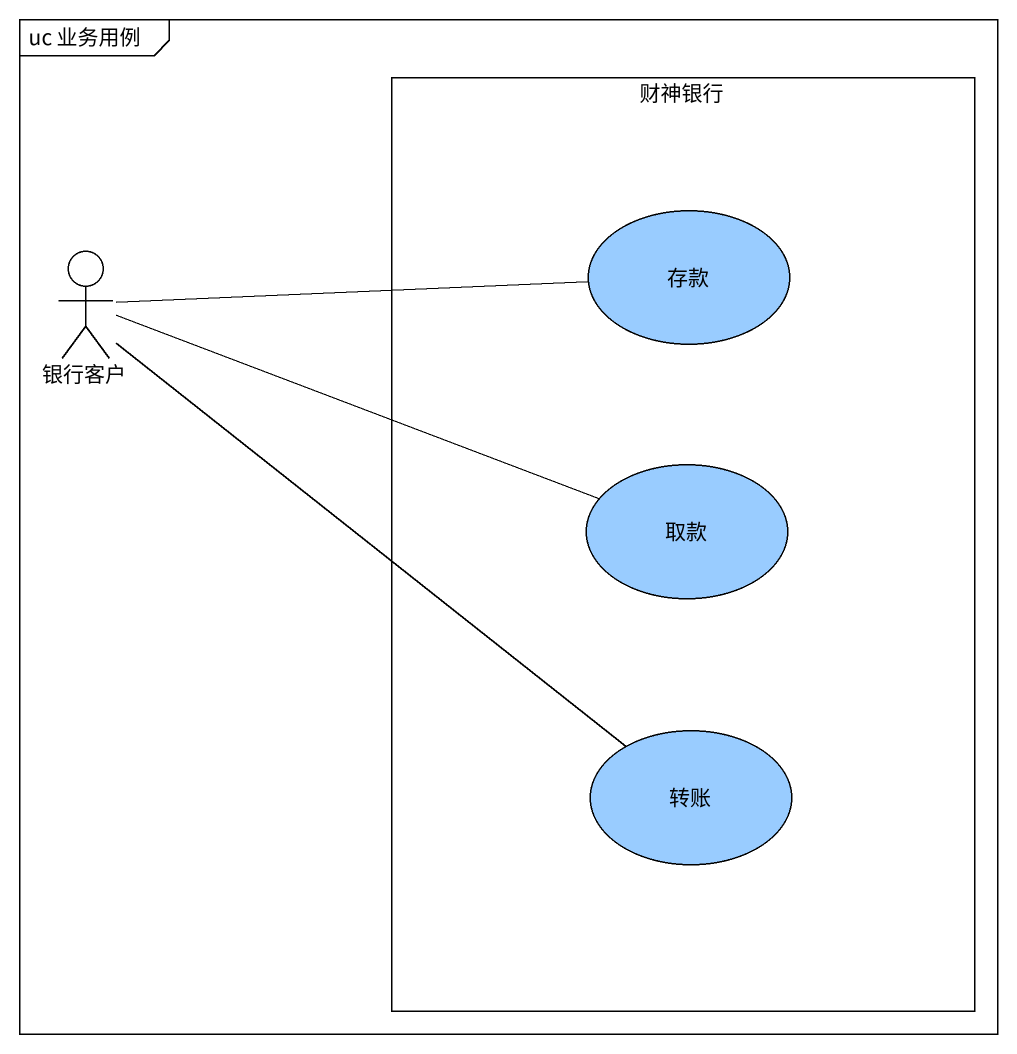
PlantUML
@startuml
mainframe uc 业务用例
rectangle 财神银行 {
  usecase 存款 #99CCFF
  usecase 取款 #99CCFF
  usecase 转账 #99CCFF
}
actor 银行客户
银行客户 -right- 存款
银行客户 -right- 取款
银行客户 -right- 转账
@enduml
